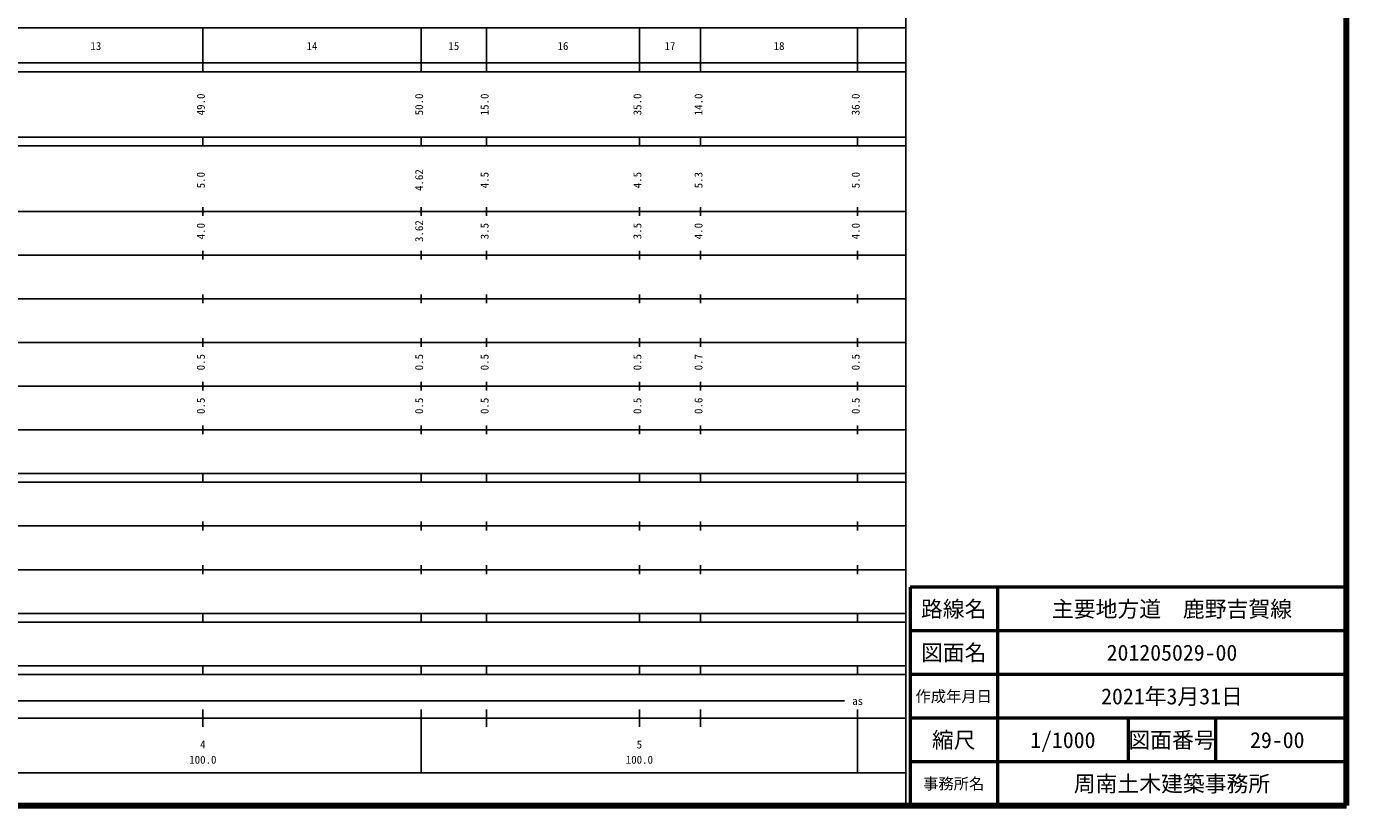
# Model space of a CAD drawing. Units: millimetres on the paper, enlarged 1000 times. Extents: x 40000 to 680000, y 20000 to 380000.
# Drawn here: x 377584 to 680000, y 20000 to 198357 of the extents above; entities that cross this region are included whole.
import ezdxf
from ezdxf.enums import TextEntityAlignment as Align

# ---------------------------------------------------------------- set-up
doc = ezdxf.new("R2010")
doc.units = ezdxf.units.MM
doc.header["$LTSCALE"] = 1000
for name, color, linetype, lineweight in [('M-TTL', 2, 'Continuous', 140), ('M-TTL-BAND', 7, 'Continuous', 25), ('M-TTL-FRAM', 2, 'Continuous', 50), ('M-TTL-LINE', 7, 'Continuous', 50)]:
    doc.layers.add(name, color=color, linetype=linetype, lineweight=lineweight)
doc.layers.add('M-TTL-TXT', color=7, linetype='Continuous')
doc.styles.add('ＭＳ ゴシック', font='')
doc.styles.get('ＭＳ ゴシック').set_extended_font_data('MS Gothic')

msp = doc.modelspace()

# ---------------------------------------------------------------- linework, layer by layer
at = {"layer": 'M-TTL'}
for p, q in [((680000, 20000), (680000, 380000)), ((40000, 20000), (680000, 20000))]:
    msp.add_line(p, q, dxfattribs=at)
at = {"layer": 'M-TTL-BAND'}
for p, q in [((579000, 20000), (579000, 370000)), ((68000, 198000), (579000, 198000)), ((418000, 188000), (418000, 198000)), ((468000, 188000), (468000, 198000)), ((483000, 188000), (483000, 198000)), ((518000, 188000), (518000, 198000)), ((532000, 188000), (532000, 198000)), ((568000, 188000), (568000, 198000)), ((40000, 190000), (579000, 190000)), ((40000, 188000), (579000, 188000)), ((40000, 173000), (579000, 173000)), ((418000, 171000), (418000, 173000)), ((468000, 171000), (468000, 173000)), ((483000, 171000), (483000, 173000)), ((518000, 171000), (518000, 173000)), ((532000, 171000), (532000, 173000)), ((568000, 171000), (568000, 173000)), ((40000, 171000), (579000, 171000)), ((40000, 156000), (579000, 156000)), ((418000, 155000), (418000, 157000)), ((468000, 155000), (468000, 157000)), ((483000, 155000), (483000, 157000)), ((518000, 155000), (518000, 157000)), ((532000, 155000), (532000, 157000)), ((568000, 155000), (568000, 157000)), ((46000, 146000), (579000, 146000)), ((418000, 145000), (418000, 147000)), ((468000, 145000), (468000, 147000)), ((483000, 145000), (483000, 147000)), ((518000, 145000), (518000, 147000)), ((532000, 145000), (532000, 147000)), ((568000, 145000), (568000, 147000)), ((418000, 135000), (418000, 137000)), ((468000, 135000), (468000, 137000)), ((483000, 135000), (483000, 137000)), ((518000, 135000), (518000, 137000)), ((532000, 135000), (532000, 137000)), ((568000, 135000), (568000, 137000)), ((52000, 136000), (579000, 136000)), ((46000, 126000), (579000, 126000)), ((418000, 125000), (418000, 127000)), ((468000, 125000), (468000, 127000)), ((483000, 125000), (483000, 127000)), ((518000, 125000), (518000, 127000)), ((532000, 125000), (532000, 127000)), ((568000, 125000), (568000, 127000)), ((52000, 116000), (579000, 116000)), ((418000, 115000), (418000, 117000)), ((468000, 115000), (468000, 117000)), ((483000, 115000), (483000, 117000)), ((518000, 115000), (518000, 117000)), ((532000, 115000), (532000, 117000)), ((568000, 115000), (568000, 117000)), ((46000, 106000), (579000, 106000)), ((418000, 105000), (418000, 107000)), ((468000, 105000), (468000, 107000)), ((483000, 105000), (483000, 107000)), ((518000, 105000), (518000, 107000)), ((532000, 105000), (532000, 107000)), ((568000, 105000), (568000, 107000)), ((40000, 96000), (579000, 96000)), ((40000, 94000), (579000, 94000)), ((418000, 94000), (418000, 96000)), ((468000, 94000), (468000, 96000)), ((483000, 94000), (483000, 96000)), ((518000, 94000), (518000, 96000)), ((532000, 94000), (532000, 96000)), ((568000, 94000), (568000, 96000)), ((418000, 83000), (418000, 85000)), ((468000, 83000), (468000, 85000)), ((483000, 83000), (483000, 85000)), ((518000, 83000), (518000, 85000)), ((532000, 83000), (532000, 85000)), ((568000, 83000), (568000, 85000)), ((49000, 84000), (579000, 84000)), ((40000, 74000), (579000, 74000)), ((418000, 73000), (418000, 75000)), ((468000, 73000), (468000, 75000)), ((483000, 73000), (483000, 75000)), ((518000, 73000), (518000, 75000)), ((532000, 73000), (532000, 75000)), ((568000, 73000), (568000, 75000)), ((40000, 64000), (579000, 64000)), ((418000, 62000), (418000, 64000)), ((468000, 62000), (468000, 64000)), ((483000, 62000), (483000, 64000)), ((518000, 62000), (518000, 64000)), ((532000, 62000), (532000, 64000)), ((568000, 62000), (568000, 64000)), ((40000, 62000), (579000, 62000)), ((40000, 52000), (579000, 52000)), ((418000, 50000), (418000, 52000)), ((468000, 50000), (468000, 52000)), ((483000, 50000), (483000, 52000)), ((518000, 50000), (518000, 52000)), ((532000, 50000), (532000, 52000)), ((568000, 50000), (568000, 52000)), ((40000, 50000), (579000, 50000)), ((71000, 44000), (565000, 44000)), ((40000, 40000), (579000, 40000)), ((418000, 38000), (418000, 42000)), ((468000, 27500), (468000, 42000)), ((483000, 38000), (483000, 42000)), ((518000, 38000), (518000, 42000)), ((532000, 38000), (532000, 42000)), ((568000, 27500), (568000, 42000)), ((68000, 27500), (579000, 27500))]:
    msp.add_line(p, q, dxfattribs=at)
at = {"layer": 'M-TTL-FRAM'}
for p, q in [((680000, 70000), (580000, 70000)), ((580000, 70000), (580000, 20000))]:
    msp.add_line(p, q, dxfattribs=at)
at = {"layer": 'M-TTL-LINE'}
for p, q in [((600000, 70000), (600000, 20000)), ((680000, 60000), (580000, 60000)), ((680000, 50000), (580000, 50000)), ((680000, 40000), (580000, 40000)), ((630000, 40000), (630000, 30000)), ((650000, 40000), (650000, 30000)), ((680000, 30000), (580000, 30000))]:
    msp.add_line(p, q, dxfattribs=at)

# ---------------------------------------------------------------- texts
at = {"layer": 'M-TTL-BAND', "style": 'ＭＳ ゴシック'}
for s, p in [('13', (393500, 192405)), ('14', (443000, 192405)), ('15', (475500, 192405)), ('16', (500500, 192405)), ('17', (525000, 192405)), ('18', (550000, 192405)), ('as', (568000, 42500)), ('4', (418000, 32523)), ('5', (518000, 32523)), ('100.0', (418000, 29033)), ('100.0', (518000, 29033))]:
    msp.add_text(s, height=1833, dxfattribs=at).set_placement(p, align=Align.BOTTOM_CENTER)
for s, p in [('49.0', (419000, 180500)), ('50.0', (469000, 180500)), ('15.0', (484000, 180500)), ('35.0', (519000, 180500)), ('14.0', (533000, 180500)), ('36.0', (569000, 180500)), ('5.0', (419000, 163174)), ('4.62', (469000, 163174)), ('4.5', (484000, 163174)), ('4.5', (519000, 163174)), ('5.3', (533000, 163174)), ('5.0', (569000, 163174)), ('4.0', (419000, 151500)), ('3.62', (469000, 151500)), ('3.5', (484000, 151500)), ('3.5', (519000, 151500)), ('4.0', (533000, 151500)), ('4.0', (569000, 151500)), ('0.5', (419000, 121500)), ('0.5', (469000, 121500)), ('0.5', (484000, 121500)), ('0.5', (519000, 121500)), ('0.7', (533000, 121500)), ('0.5', (569000, 121500)), ('0.5', (419000, 111500)), ('0.5', (469000, 111500)), ('0.5', (484000, 111500)), ('0.5', (519000, 111500)), ('0.6', (533000, 111500)), ('0.5', (569000, 111500))]:
    msp.add_text(s, height=1833, rotation=90, dxfattribs=at).set_placement(p, align=Align.BOTTOM_CENTER)
at = {"layer": 'M-TTL-TXT', "style": 'ＭＳ ゴシック'}
for s, height, p in [('路線名', 3666, (590000, 65000)), ('路線名', 3666, (590000, 65000)), ('主要地方道\u3000鹿野吉賀線', 3666, (640000, 65000)), ('図面名', 3666, (590000, 55000)), ('図面名', 3666, (590000, 55000)), ('201205029-00', 3666, (640000, 55000)), ('作成年月日', 2566, (590000, 45000)), ('作成年月日', 2566, (590000, 45000)), ('2021年3月31日', 3666, (640000, 45000)), ('縮尺', 3666, (590000, 35000)), ('縮尺', 3666, (590000, 35000)), ('1/1000', 3666, (615000, 35000)), ('図面番号', 3666, (640000, 35000)), ('図面番号', 3666, (640000, 35000)), ('29-00', 3666, (664125, 35000)), ('周南土木建築事務所', 3666, (640000, 25000)), ('事務所名', 2566, (590000, 25000)), ('事務所名', 2566, (590000, 25000))]:
    msp.add_text(s, height=height, dxfattribs=at).set_placement(p, align=Align.MIDDLE_CENTER)

doc.saveas('drawing.dxf')
